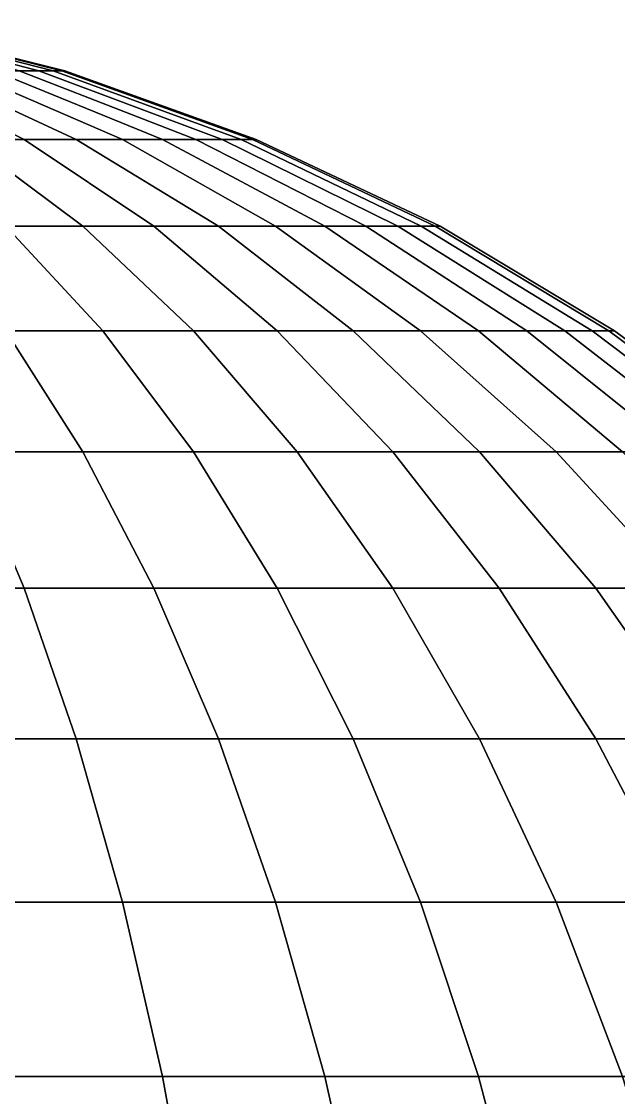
# Model space of a CAD drawing. Extents: x -607 to 607, y -607 to 607.
# Drawn here: x 163.6 to 338.5, y 280 to 595.5 of the extents above; entities that cross this region are included whole.
import ezdxf

# ---------------------------------------------------------------- set-up
doc = ezdxf.new("R2010")
doc.units = 0

msp = doc.modelspace()

# ---------------------------------------------------------------- linework, layer by layer
for points in [[(168.670288, 581.05127, -51.165573), (162.842987, 581.05127, -67.451775), (109.441162, 595.529907, -45.332012), (113.357483, 595.529907, -34.386616)], [(162.842987, 581.05127, 67.451775), (168.670288, 581.05127, 51.165573), (113.357483, 595.529907, 34.386616), (109.441162, 595.529907, 45.332012)], [(172.873199, 581.05127, -34.386616), (168.670288, 581.05127, -51.165573), (113.357483, 595.529907, -34.386616), (116.182114, 595.529907, -23.110058)], [(168.670288, 581.05127, 51.165573), (172.873199, 581.05127, 34.386616), (116.182114, 595.529907, 23.110058), (113.357483, 595.529907, 34.386616)], [(175.41124, 581.05127, -17.276499), (172.873199, 581.05127, -34.386616), (116.182114, 595.529907, -23.110058), (117.887848, 595.529907, -11.610939)], [(172.873199, 581.05127, 34.386616), (175.41124, 581.05127, 17.276499), (117.887848, 595.529907, 11.610939), (116.182114, 595.529907, 23.110058)], [(176.259979, 581.05127), (175.41124, 581.05127, -17.276499), (117.887848, 595.529907, -11.610939), (118.45826, 595.529907)], [(175.41124, 581.05127, 17.276499), (176.259979, 581.05127), (118.45826, 595.529907), (117.887848, 595.529907, 11.610939)], [(164.30632, 560.976807, -164.30632), (147.410309, 560.976807, -179.61998), (111.818146, 581.05127, -136.250809), (124.634628, 581.05127, -124.634628)], [(147.410309, 560.976807, 179.61998), (164.30632, 560.976807, 164.30632), (124.634628, 581.05127, 124.634628), (111.818146, 581.05127, 136.250809)], [(179.61998, 560.976807, -147.410309), (164.30632, 560.976807, -164.30632), (124.634628, 581.05127, -124.634628), (136.250809, 581.05127, -111.818146)], [(164.30632, 560.976807, 164.30632), (179.61998, 560.976807, 147.410309), (136.250809, 581.05127, 111.818146), (124.634628, 581.05127, 124.634628)], [(193.203796, 560.976807, -129.09465), (179.61998, 560.976807, -147.410309), (136.250809, 581.05127, -111.818146), (146.55481, 581.05127, -97.924797)], [(179.61998, 560.976807, 147.410309), (193.203796, 560.976807, 129.09465), (146.55481, 581.05127, 97.924797), (136.250809, 581.05127, 111.818146)], [(204.926956, 560.976807, -109.535736), (193.203796, 560.976807, -129.09465), (146.55481, 581.05127, -97.924797), (155.447433, 581.05127, -83.088387)], [(193.203796, 560.976807, 129.09465), (204.926956, 560.976807, 109.535736), (155.447433, 581.05127, 83.088387), (146.55481, 581.05127, 97.924797)], [(214.676544, 560.976807, -88.921944), (204.926956, 560.976807, -109.535736), (155.447433, 581.05127, -83.088387), (162.842987, 581.05127, -67.451775)], [(204.926956, 560.976807, 109.535736), (214.676544, 560.976807, 88.921944), (162.842987, 581.05127, 67.451775), (155.447433, 581.05127, 83.088387)], [(222.358704, 560.976807, -67.451775), (214.676544, 560.976807, -88.921944), (162.842987, 581.05127, -67.451775), (168.670288, 581.05127, -51.165573)], [(214.676544, 560.976807, 88.921944), (222.358704, 560.976807, 67.451775), (168.670288, 581.05127, 51.165573), (162.842987, 581.05127, 67.451775)], [(227.899414, 560.976807, -45.332012), (222.358704, 560.976807, -67.451775), (168.670288, 581.05127, -51.165573), (172.873199, 581.05127, -34.386616)], [(222.358704, 560.976807, 67.451775), (227.899414, 560.976807, 45.332012), (172.873199, 581.05127, 34.386616), (168.670288, 581.05127, 51.165573)], [(231.245331, 560.976807, -22.775677), (227.899414, 560.976807, -45.332012), (172.873199, 581.05127, -34.386616), (175.41124, 581.05127, -17.276499)], [(227.899414, 560.976807, 45.332012), (231.245331, 560.976807, 22.775677), (175.41124, 581.05127, 17.276499), (172.873199, 581.05127, 34.386616)], [(232.364227, 560.976807), (231.245331, 560.976807, -22.775677), (175.41124, 581.05127, -17.276499), (176.259979, 581.05127)], [(231.245331, 560.976807, 22.775677), (232.364227, 560.976807), (176.259979, 581.05127), (175.41124, 581.05127, 17.276499)], [(181.582825, 535.5, -221.259308), (159.02124, 535.5, -237.992111), (129.09465, 560.976807, -193.203796), (147.410309, 560.976807, -179.61998)], [(159.02124, 535.5, 237.992111), (181.582825, 535.5, 221.259308), (147.410309, 560.976807, 179.61998), (129.09465, 560.976807, 193.203796)], [(202.39566, 535.5, -202.39566), (181.582825, 535.5, -221.259308), (147.410309, 560.976807, -179.61998), (164.30632, 560.976807, -164.30632)], [(181.582825, 535.5, 221.259308), (202.39566, 535.5, 202.39566), (164.30632, 560.976807, 164.30632), (147.410309, 560.976807, 179.61998)], [(221.259308, 535.5, -181.582825), (202.39566, 535.5, -202.39566), (164.30632, 560.976807, -164.30632), (179.61998, 560.976807, -147.410309)], [(202.39566, 535.5, 202.39566), (221.259308, 535.5, 181.582825), (179.61998, 560.976807, 147.410309), (164.30632, 560.976807, 164.30632)], [(237.992111, 535.5, -159.02124), (221.259308, 535.5, -181.582825), (179.61998, 560.976807, -147.410309), (193.203796, 560.976807, -129.09465)], [(221.259308, 535.5, 181.582825), (237.992111, 535.5, 159.02124), (193.203796, 560.976807, 129.09465), (179.61998, 560.976807, 147.410309)], [(252.432922, 535.5, -134.928207), (237.992111, 535.5, -159.02124), (193.203796, 560.976807, -129.09465), (204.926956, 560.976807, -109.535736)], [(237.992111, 535.5, 159.02124), (252.432922, 535.5, 134.928207), (204.926956, 560.976807, 109.535736), (193.203796, 560.976807, 129.09465)], [(264.442657, 535.5, -109.535736), (252.432922, 535.5, -134.928207), (204.926956, 560.976807, -109.535736), (214.676544, 560.976807, -88.921944)], [(252.432922, 535.5, 134.928207), (264.442657, 535.5, 109.535736), (214.676544, 560.976807, 88.921944), (204.926956, 560.976807, 109.535736)], [(273.905701, 535.5, -83.088387), (264.442657, 535.5, -109.535736), (214.676544, 560.976807, -88.921944), (222.358704, 560.976807, -67.451775)], [(264.442657, 535.5, 109.535736), (273.905701, 535.5, 83.088387), (222.358704, 560.976807, 67.451775), (214.676544, 560.976807, 88.921944)], [(280.730835, 535.5, -55.840832), (273.905701, 535.5, -83.088387), (222.358704, 560.976807, -67.451775), (227.899414, 560.976807, -45.332012)], [(273.905701, 535.5, 83.088387), (280.730835, 535.5, 55.840832), (227.899414, 560.976807, 45.332012), (222.358704, 560.976807, 67.451775)], [(284.852386, 535.5, -28.055511), (280.730835, 535.5, -55.840832), (227.899414, 560.976807, -45.332012), (231.245331, 560.976807, -22.775677)], [(280.730835, 535.5, 55.840832), (284.852386, 535.5, 28.055511), (231.245331, 560.976807, 22.775677), (227.899414, 560.976807, 45.332012)], [(286.230682, 535.5), (284.852386, 535.5, -28.055511), (231.245331, 560.976807, -22.775677), (232.364227, 560.976807)], [(284.852386, 535.5, 28.055511), (286.230682, 535.5), (232.364227, 560.976807), (231.245331, 560.976807, 22.775677)], [(187.416367, 504.865845, -280.488434), (159.02124, 504.865845, -297.507813), (134.928207, 535.5, -252.432922), (159.02124, 535.5, -237.992111)], [(159.02124, 504.865845, 297.507813), (187.416367, 504.865845, 280.488434), (159.02124, 535.5, 237.992111), (134.928207, 535.5, 252.432922)], [(214.006592, 504.865845, -260.767792), (187.416367, 504.865845, -280.488434), (159.02124, 535.5, -237.992111), (181.582825, 535.5, -221.259308)], [(187.416367, 504.865845, 280.488434), (214.006592, 504.865845, 260.767792), (181.582825, 535.5, 221.259308), (159.02124, 535.5, 237.992111)], [(238.535797, 504.865845, -238.535797), (214.006592, 504.865845, -260.767792), (181.582825, 535.5, -221.259308), (202.39566, 535.5, -202.39566)], [(214.006592, 504.865845, 260.767792), (238.535797, 504.865845, 238.535797), (202.39566, 535.5, 202.39566), (181.582825, 535.5, 221.259308)], [(260.767792, 504.865845, -214.006592), (238.535797, 504.865845, -238.535797), (202.39566, 535.5, -202.39566), (221.259308, 535.5, -181.582825)], [(238.535797, 504.865845, 238.535797), (260.767792, 504.865845, 214.006592), (221.259308, 535.5, 181.582825), (202.39566, 535.5, 202.39566)], [(280.488434, 504.865845, -187.416367), (260.767792, 504.865845, -214.006592), (221.259308, 535.5, -181.582825), (237.992111, 535.5, -159.02124)], [(260.767792, 504.865845, 214.006592), (280.488434, 504.865845, 187.416367), (237.992111, 535.5, 159.02124), (221.259308, 535.5, 181.582825)], [(297.507813, 504.865845, -159.02124), (280.488434, 504.865845, -187.416367), (237.992111, 535.5, -159.02124), (252.432922, 535.5, -134.928207)], [(280.488434, 504.865845, 187.416367), (297.507813, 504.865845, 159.02124), (252.432922, 535.5, 134.928207), (237.992111, 535.5, 159.02124)], [(311.662048, 504.865845, -129.09465), (297.507813, 504.865845, -159.02124), (252.432922, 535.5, -134.928207), (264.442657, 535.5, -109.535736)], [(297.507813, 504.865845, 159.02124), (311.662048, 504.865845, 129.09465), (264.442657, 535.5, 109.535736), (252.432922, 535.5, 134.928207)], [(322.814789, 504.865845, -97.924797), (311.662048, 504.865845, -129.09465), (264.442657, 535.5, -109.535736), (273.905701, 535.5, -83.088387)], [(311.662048, 504.865845, 129.09465), (322.814789, 504.865845, 97.924797), (273.905701, 535.5, 83.088387), (264.442657, 535.5, 109.535736)], [(330.858673, 504.865845, -65.811882), (322.814789, 504.865845, -97.924797), (273.905701, 535.5, -83.088387), (280.730835, 535.5, -55.840832)], [(322.814789, 504.865845, 97.924797), (330.858673, 504.865845, 65.811882), (280.730835, 535.5, 55.840832), (273.905701, 535.5, 83.088387)], [(335.716187, 504.865845, -33.065159), (330.858673, 504.865845, -65.811882), (280.730835, 535.5, -55.840832), (284.852386, 535.5, -28.055511)], [(330.858673, 504.865845, 65.811882), (335.716187, 504.865845, 33.065159), (284.852386, 535.5, 28.055511), (280.730835, 535.5, 55.840832)], [(337.340576, 504.865845), (335.716187, 504.865845, -33.065159), (284.852386, 535.5, -28.055511), (286.230682, 535.5)], [(335.716187, 504.865845, 33.065159), (337.340576, 504.865845), (286.230682, 535.5), (284.852386, 535.5, 28.055511)], [(181.582825, 469.369629, -339.717529), (147.410309, 469.369629, -355.879944), (129.09465, 504.865845, -311.662048), (159.02124, 504.865845, -297.507813)], [(147.410309, 469.369629, 355.879944), (181.582825, 469.369629, 339.717529), (159.02124, 504.865845, 297.507813), (129.09465, 504.865845, 311.662048)], [(214.006592, 469.369629, -320.283508), (181.582825, 469.369629, -339.717529), (159.02124, 504.865845, -297.507813), (187.416367, 504.865845, -280.488434)], [(181.582825, 469.369629, 339.717529), (214.006592, 469.369629, 320.283508), (187.416367, 504.865845, 280.488434), (159.02124, 504.865845, 297.507813)], [(244.36937, 469.369629, -297.764923), (214.006592, 469.369629, -320.283508), (187.416367, 504.865845, -280.488434), (214.006592, 504.865845, -260.767792)], [(214.006592, 469.369629, 320.283508), (244.36937, 469.369629, 297.764923), (214.006592, 504.865845, 260.767792), (187.416367, 504.865845, 280.488434)], [(272.378723, 469.369629, -272.378723), (244.36937, 469.369629, -297.764923), (214.006592, 504.865845, -260.767792), (238.535797, 504.865845, -238.535797)], [(244.36937, 469.369629, 297.764923), (272.378723, 469.369629, 272.378723), (238.535797, 504.865845, 238.535797), (214.006592, 504.865845, 260.767792)], [(297.764923, 469.369629, -244.36937), (272.378723, 469.369629, -272.378723), (238.535797, 504.865845, -238.535797), (260.767792, 504.865845, -214.006592)], [(272.378723, 469.369629, 272.378723), (297.764923, 469.369629, 244.36937), (260.767792, 504.865845, 214.006592), (238.535797, 504.865845, 238.535797)], [(320.283508, 469.369629, -214.006592), (297.764923, 469.369629, -244.36937), (260.767792, 504.865845, -214.006592), (280.488434, 504.865845, -187.416367)], [(297.764923, 469.369629, 244.36937), (320.283508, 469.369629, 214.006592), (280.488434, 504.865845, 187.416367), (260.767792, 504.865845, 214.006592)], [(339.717529, 469.369629, -181.582825), (320.283508, 469.369629, -214.006592), (280.488434, 504.865845, -187.416367), (297.507813, 504.865845, -159.02124)], [(320.283508, 469.369629, 214.006592), (339.717529, 469.369629, 181.582825), (297.507813, 504.865845, 159.02124), (280.488434, 504.865845, 187.416367)], [(355.879944, 469.369629, -147.410309), (339.717529, 469.369629, -181.582825), (297.507813, 504.865845, -159.02124), (311.662048, 504.865845, -129.09465)], [(339.717529, 469.369629, 181.582825), (355.879944, 469.369629, 147.410309), (311.662048, 504.865845, 129.09465), (297.507813, 504.865845, 159.02124)], [(368.615051, 469.369629, -111.818146), (355.879944, 469.369629, -147.410309), (311.662048, 504.865845, -129.09465), (322.814789, 504.865845, -97.924797)], [(355.879944, 469.369629, 147.410309), (368.615051, 469.369629, 111.818146), (322.814789, 504.865845, 97.924797), (311.662048, 504.865845, 129.09465)], [(377.80014, 469.369629, -75.149124), (368.615051, 469.369629, -111.818146), (322.814789, 504.865845, -97.924797), (330.858673, 504.865845, -65.811882)], [(368.615051, 469.369629, 111.818146), (377.80014, 469.369629, 75.149117), (330.858673, 504.865845, 65.811882), (322.814789, 504.865845, 97.924797)], [(383.346832, 469.369629, -37.756371), (377.80014, 469.369629, -75.149124), (330.858673, 504.865845, -65.811882), (335.716187, 504.865845, -33.065159)], [(377.80014, 469.369629, 75.149117), (383.346832, 469.369629, 37.756371), (335.716187, 504.865845, 33.065159), (330.858673, 504.865845, 65.811882)], [(385.201691, 469.369629), (383.346832, 469.369629, -37.756371), (335.716187, 504.865845, -33.065159), (337.340576, 504.865845)], [(383.346832, 469.369629, 37.756371), (385.201691, 469.369629), (337.340576, 504.865845), (335.716187, 504.865845, 33.065159)], [(164.30632, 429.353119, -396.670563), (124.634628, 429.353119, -410.865295), (111.818146, 469.369629, -368.615051), (147.410309, 469.369629, -355.879944)], [(124.634628, 429.353119, 410.865295), (164.30632, 429.353119, 396.670563), (147.410309, 469.369629, 355.879944), (111.818146, 469.369629, 368.615051)], [(202.39566, 429.353119, -378.65564), (164.30632, 429.353119, -396.670563), (147.410309, 469.369629, -355.879944), (181.582825, 469.369629, -339.717529)], [(164.30632, 429.353119, 396.670563), (202.39566, 429.353119, 378.65564), (181.582825, 469.369629, 339.717529), (147.410309, 469.369629, 355.879944)], [(238.535797, 429.353119, -356.994049), (202.39566, 429.353119, -378.65564), (181.582825, 469.369629, -339.717529), (214.006592, 469.369629, -320.283508)], [(202.39566, 429.353119, 378.65564), (238.535797, 429.353119, 356.994049), (214.006592, 469.369629, 320.283508), (181.582825, 469.369629, 339.717529)], [(272.378723, 429.353119, -331.89444), (238.535797, 429.353119, -356.994049), (214.006592, 469.369629, -320.283508), (244.36937, 469.369629, -297.764923)], [(238.535797, 429.353119, 356.994049), (272.378723, 429.353119, 331.89444), (244.36937, 469.369629, 297.764923), (214.006592, 469.369629, 320.283508)], [(303.59848, 429.353119, -303.59848), (272.378723, 429.353119, -331.89444), (244.36937, 469.369629, -297.764923), (272.378723, 469.369629, -272.378723)], [(272.378723, 429.353119, 331.89444), (303.59848, 429.353119, 303.59848), (272.378723, 469.369629, 272.378723), (244.36937, 469.369629, 297.764923)], [(331.89444, 429.353119, -272.378723), (303.59848, 429.353119, -303.59848), (272.378723, 469.369629, -272.378723), (297.764923, 469.369629, -244.36937)], [(303.59848, 429.353119, 303.59848), (331.89444, 429.353119, 272.378723), (297.764923, 469.369629, 244.36937), (272.378723, 469.369629, 272.378723)], [(356.994049, 429.353119, -238.535797), (331.89444, 429.353119, -272.378723), (297.764923, 469.369629, -244.36937), (320.283508, 469.369629, -214.006592)], [(331.89444, 429.353119, 272.378723), (356.994049, 429.353119, 238.535797), (320.283508, 469.369629, 214.006592), (297.764923, 469.369629, 244.36937)], [(378.65564, 429.353119, -202.39566), (356.994049, 429.353119, -238.535797), (320.283508, 469.369629, -214.006592), (339.717529, 469.369629, -181.582825)], [(356.994049, 429.353119, 238.535797), (378.65564, 429.353119, 202.39566), (339.717529, 469.369629, 181.582825), (320.283508, 469.369629, 214.006592)], [(179.61998, 385.201691, -433.640991), (136.250809, 385.201691, -449.158722), (124.634628, 429.353119, -410.865295), (164.30632, 429.353119, -396.670563)], [(136.250809, 385.201691, 449.158722), (179.61998, 385.201691, 433.640991), (164.30632, 429.353119, 396.670563), (124.634628, 429.353119, 410.865295)], [(221.259308, 385.201691, -413.947052), (179.61998, 385.201691, -433.640991), (164.30632, 429.353119, -396.670563), (202.39566, 429.353119, -378.65564)], [(179.61998, 385.201691, 433.640991), (221.259308, 385.201691, 413.947052), (202.39566, 429.353119, 378.65564), (164.30632, 429.353119, 396.670563)], [(260.767792, 385.201691, -390.266571), (221.259308, 385.201691, -413.947052), (202.39566, 429.353119, -378.65564), (238.535797, 429.353119, -356.994049)], [(221.259308, 385.201691, 413.947052), (260.767792, 385.201691, 390.266571), (238.535797, 429.353119, 356.994049), (202.39566, 429.353119, 378.65564)], [(297.764923, 385.201691, -362.827606), (260.767792, 385.201691, -390.266571), (238.535797, 429.353119, -356.994049), (272.378723, 429.353119, -331.89444)], [(260.767792, 385.201691, 390.266571), (297.764923, 385.201691, 362.827606), (272.378723, 429.353119, 331.89444), (238.535797, 429.353119, 356.994049)], [(331.89444, 385.201691, -331.89444), (297.764923, 385.201691, -362.827606), (272.378723, 429.353119, -331.89444), (303.59848, 429.353119, -303.59848)], [(297.764923, 385.201691, 362.827606), (331.89444, 385.201691, 331.89444), (303.59848, 429.353119, 303.59848), (272.378723, 429.353119, 331.89444)], [(362.827606, 385.201691, -297.764923), (331.89444, 385.201691, -331.89444), (303.59848, 429.353119, -303.59848), (331.89444, 429.353119, -272.378723)], [(331.89444, 385.201691, 331.89444), (362.827606, 385.201691, 297.764923), (331.89444, 429.353119, 272.378723), (303.59848, 429.353119, 303.59848)], [(390.266571, 385.201691, -260.767792), (362.827606, 385.201691, -297.764923), (331.89444, 429.353119, -272.378723), (356.994049, 429.353119, -238.535797)], [(362.827606, 385.201691, 297.764923), (390.266571, 385.201691, 260.767792), (356.994049, 429.353119, 238.535797), (331.89444, 429.353119, 272.378723)], [(193.203796, 337.340576, -466.435211), (146.55481, 337.340576, -483.126495), (136.250809, 385.201691, -449.158722), (179.61998, 385.201691, -433.640991)], [(146.55481, 337.340576, 483.126495), (193.203796, 337.340576, 466.435211), (179.61998, 385.201691, 433.640991), (136.250809, 385.201691, 449.158722)], [(237.992111, 337.340576, -445.251923), (193.203796, 337.340576, -466.435211), (179.61998, 385.201691, -433.640991), (221.259308, 385.201691, -413.947052)], [(193.203796, 337.340576, 466.435211), (237.992111, 337.340576, 445.251923), (221.259308, 385.201691, 413.947052), (179.61998, 385.201691, 433.640991)], [(280.488434, 337.340576, -419.780609), (237.992111, 337.340576, -445.251923), (221.259308, 385.201691, -413.947052), (260.767792, 385.201691, -390.266571)], [(237.992111, 337.340576, 445.251923), (280.488434, 337.340576, 419.780609), (260.767792, 385.201691, 390.266571), (221.259308, 385.201691, 413.947052)], [(320.283508, 337.340576, -390.266571), (280.488434, 337.340576, -419.780609), (260.767792, 385.201691, -390.266571), (297.764923, 385.201691, -362.827606)], [(280.488434, 337.340576, 419.780609), (320.283508, 337.340576, 390.266571), (297.764923, 385.201691, 362.827606), (260.767792, 385.201691, 390.266571)], [(356.994049, 337.340576, -356.994049), (320.283508, 337.340576, -390.266571), (297.764923, 385.201691, -362.827606), (331.89444, 385.201691, -331.89444)], [(320.283508, 337.340576, 390.266571), (356.994049, 337.340576, 356.994049), (331.89444, 385.201691, 331.89444), (297.764923, 385.201691, 362.827606)], [(390.266571, 337.340576, -320.283508), (356.994049, 337.340576, -356.994049), (331.89444, 385.201691, -331.89444), (362.827606, 385.201691, -297.764923)], [(356.994049, 337.340576, 356.994049), (390.266571, 337.340576, 320.283508), (362.827606, 385.201691, 297.764923), (331.89444, 385.201691, 331.89444)], [(204.926956, 286.230682, -494.737427), (155.447433, 286.230682, -512.441467), (146.55481, 337.340576, -483.126495), (193.203796, 337.340576, -466.435211)], [(155.447433, 286.230682, 512.441467), (204.926956, 286.230682, 494.737427), (193.203796, 337.340576, 466.435211), (146.55481, 337.340576, 483.126495)], [(252.432922, 286.230682, -472.268768), (204.926956, 286.230682, -494.737427), (193.203796, 337.340576, -466.435211), (237.992111, 337.340576, -445.251923)], [(204.926956, 286.230682, 494.737427), (252.432922, 286.230682, 472.268768), (237.992111, 337.340576, 445.251923), (193.203796, 337.340576, 466.435211)], [(297.507813, 286.230682, -445.251923), (252.432922, 286.230682, -472.268768), (237.992111, 337.340576, -445.251923), (280.488434, 337.340576, -419.780609)], [(252.432922, 286.230682, 472.268768), (297.507813, 286.230682, 445.251923), (280.488434, 337.340576, 419.780609), (237.992111, 337.340576, 445.251923)], [(339.717529, 286.230682, -413.947052), (297.507813, 286.230682, -445.251923), (280.488434, 337.340576, -419.780609), (320.283508, 337.340576, -390.266571)], [(297.507813, 286.230682, 445.251923), (339.717529, 286.230682, 413.947052), (320.283508, 337.340576, 390.266571), (280.488434, 337.340576, 419.780609)], [(378.65564, 286.230682, -378.65564), (339.717529, 286.230682, -413.947052), (320.283508, 337.340576, -390.266571), (356.994049, 337.340576, -356.994049)], [(339.717529, 286.230682, 413.947052), (378.65564, 286.230682, 378.65564), (356.994049, 337.340576, 356.994049), (320.283508, 337.340576, 390.266571)], [(214.676544, 232.364227, -518.275085), (162.842987, 232.364227, -536.821411), (155.447433, 286.230682, -512.441467), (204.926956, 286.230682, -494.737427)], [(162.842987, 232.364227, 536.821411), (214.676544, 232.364227, 518.275085), (204.926956, 286.230682, 494.737427), (155.447433, 286.230682, 512.441467)], [(264.442657, 232.364227, -494.737427), (214.676544, 232.364227, -518.275085), (204.926956, 286.230682, -494.737427), (252.432922, 286.230682, -472.268768)], [(214.676544, 232.364227, 518.275085), (264.442657, 232.364227, 494.737427), (252.432922, 286.230682, 472.268768), (204.926956, 286.230682, 494.737427)], [(311.662048, 232.364227, -466.435211), (264.442657, 232.364227, -494.737427), (252.432922, 286.230682, -472.268768), (297.507813, 286.230682, -445.251923)], [(264.442657, 232.364227, 494.737427), (311.662048, 232.364227, 466.435211), (297.507813, 286.230682, 445.251923), (252.432922, 286.230682, 472.268768)], [(355.879944, 232.364227, -433.640991), (311.662048, 232.364227, -466.435211), (297.507813, 286.230682, -445.251923), (339.717529, 286.230682, -413.947052)], [(311.662048, 232.364227, 466.435211), (355.879944, 232.364227, 433.640991), (339.717529, 286.230682, 413.947052), (297.507813, 286.230682, 445.251923)]]:
    msp.add_3dface(points)

doc.saveas('drawing.dxf')
